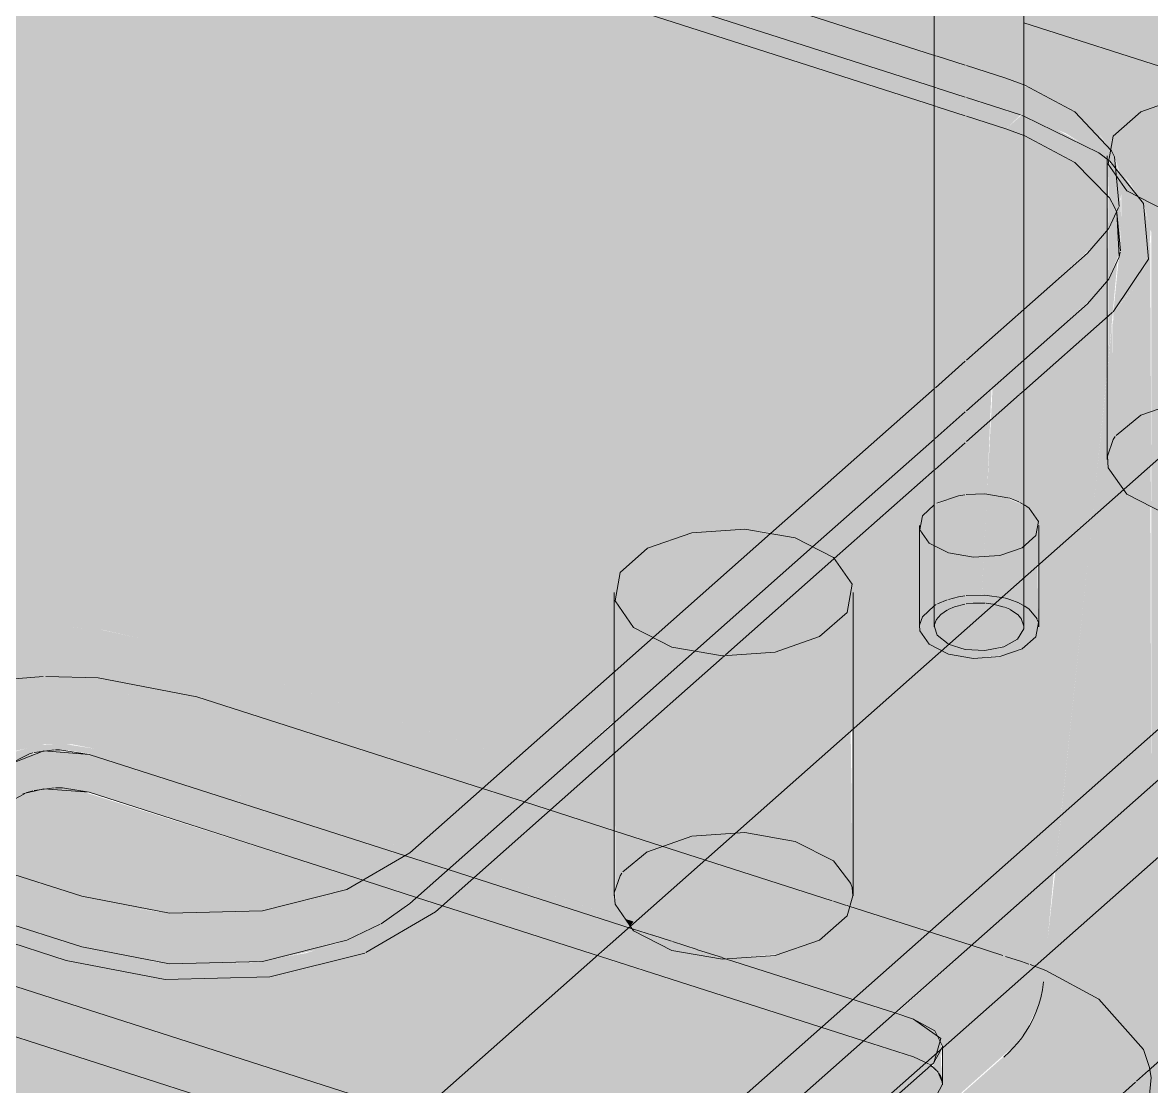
# Model space of a CAD drawing. Header units: metres. Extents: x 1.1 to 88.1, y -3.7 to 23.8.
# Drawn here: x 83.8408 to 84.0807, y 12.0608 to 12.2869 of the extents above; entities that cross this region are included whole.
import ezdxf

# ---------------------------------------------------------------- set-up
doc = ezdxf.new("R2010")
doc.units = ezdxf.units.M
doc.layers.add('1095_ARQ_BASE_dwg', color=7, linetype='Continuous', lineweight=5, true_color=0x767676)
doc.layers.add('A-FLOR', color=7, linetype='Continuous', lineweight=9, true_color=0x007f00)
doc.layers.add('LAYOUT-WC_COZINHA', color=7, linetype='Continuous', lineweight=5)
doc.layers.add('P-SANR-FIXT', color=7, linetype='Continuous', lineweight=5)

# ---------------------------------------------------------------- blocks, each defined once
blk = doc.blocks.new('1095_ARQ_BASE_dwg_A$C7E1C57F4-4006151-3D_DT_02')
at = {"layer": 'LAYOUT-WC_COZINHA', "color": 252, "true_color": 0x8e8e8e}
for p, q in [((-2.83396, 12.06415), (-2.83654, 12.06187)), ((-2.83338, 12.06466), (-2.83393, 12.06417)), ((-2.8367, 12.06172), (-2.84151, 12.05747))]:
    blk.add_line(p, q, dxfattribs=at)
at = {"layer": 'LAYOUT-WC_COZINHA', "color": 253, "true_color": 0xaaaaaa}
blk.add_polyline3d([(-2.45785, 11.73449, 0), (-2.44253, 11.73652, 0), (-2.23874, 11.91684, 0), (-2.25578, 11.95341, 0), (-2.29005, 11.96441, 0), (-2.25522, 11.99522, 0), (-2.65999, 12.12513, 0), (-2.66515, 12.12056, 0), (-2.68228, 12.12606, 0), (-2.67712, 12.13062, 0), (-2.71781, 12.14368, 0), (-2.75264, 12.11287, 0), (-2.77191, 12.11906, 0), (-2.83338, 12.06466, 0)], dxfattribs=at)
blk = doc.blocks.new('1095_ARQ_BASE_dwg-4006143-3D_DT_02')
blk.add_blockref('1095_ARQ_BASE_dwg_A$C7E1C57F4-4006151-3D_DT_02', (0, 0))
blk = doc.blocks.new('Cuba para Pia de Cozinha - Standard-2652003-3D_DT_02')
at = {"layer": 'P-SANR-FIXT', "true_color": 0x7f7f7f, "transparency": 33554598}
h = blk.add_hatch(color=8, dxfattribs=at)
h.paths.add_polyline_path([(-3.26682, 12.1437), (-3.26661, 12.17064), (-3.26625, 12.1744), (-3.2635, 12.18019), (-3.26002, 12.18409), (-3.25997, 12.18464), (-3.25753, 12.18979), (-3.25325, 12.19458), (-3.10921, 12.32204), (-3.10326, 12.32629), (-3.09585, 12.32986), (-3.08732, 12.33257), (-3.07793, 12.33435), (-3.06808, 12.33511), (-3.05813, 12.33484), (-3.04848, 12.33354), (-3.03621, 12.33021), (-2.87945, 12.2799), (-2.87945, 12.30366), (-2.98831, 12.3386), (-2.98852, 12.32766), (-2.98964, 12.32584), (-2.99258, 12.32421), (-2.99655, 12.32343), (-3.00077, 12.32364), (-3.0044, 12.3248), (-3.00673, 12.32669), (-3.00728, 12.32893), (-3.00728, 12.34469), (-3.09587, 12.3731), (-3.33162, 12.16449), (-3.29157, 12.15164)])
h.paths.add_polyline_path([(-2.79215, 12.22931), (-2.75386, 12.26336), (-2.86048, 12.29758), (-2.86048, 12.27353), (-2.855, 12.27111), (-2.8496, 12.26792), (-2.84409, 12.26275), (-2.84201, 12.25963), (-2.84117, 12.26301), (-2.8356, 12.26792), (-2.82617, 12.27121), (-2.81417, 12.27186), (-2.80423, 12.27012), (-2.79609, 12.26594), (-2.79215, 12.25995), (-2.79215, 12.23787)])
h = blk.add_hatch(color=8, dxfattribs=at)
h.paths.add_polyline_path([(-2.83338, 12.19283), (-2.79215, 12.22931), (-2.79215, 12.26029), (-2.79609, 12.26594), (-2.80423, 12.27012), (-2.81497, 12.272), (-2.82617, 12.27121), (-2.83563, 12.26791), (-2.84146, 12.26275), (-2.84201, 12.25963), (-2.84117, 12.25836), (-2.84023, 12.25538), (-2.83812, 12.25311), (-2.83483, 12.24781), (-2.83338, 12.24236), (-2.83338, 12.20319)])
h.paths.add_polyline_path([(-2.86048, 12.27353), (-2.86063, 12.29763), (-2.87945, 12.30366), (-2.87945, 12.2799), (-2.86083, 12.27367)])
h.paths.add_polyline_path([(-2.99655, 12.32343), (-2.99258, 12.32421), (-2.98964, 12.32584), (-2.98831, 12.32799), (-2.98831, 12.3386), (-3.00728, 12.34469), (-3.00728, 12.32893), (-3.00673, 12.32669), (-3.0044, 12.3248), (-3.00077, 12.32364)])
for points in [[(-2.87945, 12.27311), (-2.87945, 12.2799), (-3.03948, 12.33126), (-3.03948, 12.32425), (-3.03621, 12.32342), (-2.88544, 12.27503)], [(-3.09505, 12.14969), (-3.08947, 12.15342), (-3.08227, 12.15625), (-3.07395, 12.15799), (-3.06308, 12.15837), (-3.05621, 12.15781), (-3.04801, 12.15591), (-3.03948, 12.32052), (-3.04848, 12.3228), (-3.05813, 12.3241), (-3.06838, 12.32434), (-3.07994, 12.32322), (-3.08732, 12.32182), (-3.09694, 12.31859), (-3.10326, 12.31555), (-3.10921, 12.31129), (-3.09537, 12.15342)], [(-2.87945, 12.26915), (-2.87945, 12.27311), (-3.03621, 12.32342), (-3.03948, 12.32052), (-2.89775, 12.27503)], [(-2.96844, 12.13037), (-2.94735, 12.14903), (-2.94717, 12.16497), (-2.94629, 12.16999), (-2.94046, 12.17515), (-2.93101, 12.17845), (-2.9198, 12.17923), (-2.91411, 12.17845), (-2.87945, 12.20912), (-2.87945, 12.26915), (-3.03948, 12.32052), (-3.04801, 12.15591), (-2.97149, 12.13135)], [(-2.86426, 12.26823), (-2.86426, 12.27503), (-2.87945, 12.2799), (-2.87945, 12.27311), (-2.86474, 12.26839)], [(-2.86426, 12.26428), (-2.86115, 12.26723), (-2.87945, 12.27311), (-2.87945, 12.26915), (-2.86474, 12.26444)], [(-2.84241, 12.25732), (-2.84201, 12.25963), (-2.84478, 12.26361), (-2.8496, 12.26792), (-2.85627, 12.27186), (-2.86048, 12.27343), (-2.86048, 12.26698), (-2.85157, 12.26336), (-2.84357, 12.25836), (-2.84251, 12.25741)], [(-2.84251, 12.24964), (-2.84251, 12.25741), (-2.84462, 12.25926), (-2.85368, 12.26428), (-2.86048, 12.26698), (-2.86048, 12.26278), (-2.85571, 12.26078), (-2.8496, 12.25717), (-2.8445, 12.25261), (-2.84267, 12.24988)], [(-2.86048, 12.2259), (-2.84543, 12.23957), (-2.84251, 12.243), (-2.84267, 12.24988), (-2.84462, 12.25272), (-2.8496, 12.25717), (-2.85627, 12.26111), (-2.86048, 12.26278), (-2.86048, 12.22712)], [(-2.83973, 12.24236), (-2.83996, 12.25062), (-2.84055, 12.24715), (-2.84086, 12.24649), (-2.83977, 12.24252)], [(-2.83927, 12.18762), (-2.83338, 12.19283), (-2.83361, 12.24011), (-2.83417, 12.2361), (-2.83729, 12.2301), (-2.84143, 12.22538), (-2.84151, 12.22246), (-2.84151, 12.19083), (-2.83973, 12.18827)], [(-2.84151, 12.19083), (-2.84156, 12.22412), (-2.84251, 12.21481), (-2.84251, 12.19227)], [(-2.8459, 12.18175), (-2.84151, 12.18564), (-2.84151, 12.19083), (-2.84251, 12.19227), (-2.84251, 12.21481), (-2.84587, 12.18201)], [(-2.84151, 12.18564), (-2.83927, 12.18762), (-2.84151, 12.19083), (-2.84151, 12.18662)], [(-2.8764, 12.15476), (-2.86963, 12.16076), (-2.86829, 12.18662), (-2.86947, 12.18666), (-2.87438, 12.18631), (-2.87945, 12.18437), (-2.87945, 12.15895), (-2.87889, 12.15671), (-2.87641, 12.15477)], [(-2.86963, 12.16076), (-2.86048, 12.16885), (-2.86048, 12.18426), (-2.86426, 12.18592), (-2.86829, 12.18662), (-2.86947, 12.1637)], [(-3.07879, 12.12976), (-3.07475, 12.13211), (-3.06858, 12.13348), (-3.06283, 12.1335), (-3.0578, 12.13253), (-3.05314, 12.13859), (-3.04959, 12.14706), (-3.04801, 12.15591), (-3.05654, 12.15784), (-3.06506, 12.15852), (-3.07395, 12.15799), (-3.08227, 12.15625), (-3.09001, 12.15305), (-3.09505, 12.14969), (-3.09242, 12.14139), (-3.08653, 12.13417), (-3.08085, 12.13093)], [(-2.99043, 12.11091), (-2.96844, 12.13037), (-3.04801, 12.15591), (-3.05009, 12.14586), (-3.05314, 12.13859), (-3.0578, 12.13253), (-2.99099, 12.11109)], [(-3.07657, 12.12904), (-3.07208, 12.13135), (-3.07099, 12.13159), (-3.0638, 12.13224), (-3.059, 12.13147), (-3.0578, 12.13253), (-3.0646, 12.13358), (-3.07008, 12.13328), (-3.07521, 12.13185), (-3.07878, 12.12975)], [(-3.07657, 12.12098), (-3.07324, 12.12294), (-3.06875, 12.12406), (-3.06348, 12.12412), (-3.05914, 12.12329), (-3.05914, 12.13135), (-3.06628, 12.13218), (-3.06891, 12.13186), (-3.07232, 12.13123), (-3.07657, 12.12904), (-3.07657, 12.12294)], [(-2.99189, 12.10977), (-2.99043, 12.11091), (-3.0578, 12.13253), (-3.05914, 12.13135), (-2.9939, 12.11041)], [(-3.00047, 12.10446), (-2.99694, 12.10616), (-2.99189, 12.10977), (-3.05914, 12.13135), (-3.05914, 12.12329), (-3.00433, 12.1057)], [(-2.98152, 12.10805), (-2.95953, 12.12751), (-2.96844, 12.13037), (-2.99043, 12.11091), (-2.9848, 12.1091)], [(-2.94517, 12.09638), (-2.94735, 12.09967), (-2.94735, 12.1236), (-2.95953, 12.12751), (-2.98152, 12.10805), (-2.94537, 12.09645)], [(-3.03212, 12.09734), (-3.02227, 12.09811), (-3.01289, 12.09988), (-3.00433, 12.1026), (-3.00047, 12.10446), (-3.06147, 12.12374), (-3.06399, 12.12418), (-3.06875, 12.12406), (-3.0739, 12.12255), (-3.07657, 12.12098), (-3.08877, 12.11019), (-3.05914, 12.10079), (-3.05172, 12.09891), (-3.04087, 12.09758)], [(-2.94312, 12.09573), (-2.92113, 12.11519), (-2.94735, 12.1236), (-2.94728, 12.09941), (-2.94517, 12.09638), (-2.94341, 12.09582)], [(-2.98954, 12.10095), (-2.98285, 12.10687), (-2.99189, 12.10977), (-2.99694, 12.10616), (-3.00047, 12.10446), (-2.99028, 12.10119)], [(-2.98285, 12.10687), (-2.98152, 12.10805), (-2.99043, 12.11091), (-2.99189, 12.10977), (-2.9848, 12.10749)], [(-2.94446, 12.09454), (-2.94422, 12.09502), (-2.94538, 12.09645), (-2.98152, 12.10805), (-2.98285, 12.10687), (-2.94538, 12.09484)], [(-2.95114, 12.08863), (-2.94446, 12.09454), (-2.98285, 12.10687), (-2.98954, 12.10095), (-2.95798, 12.09082)], [(-2.99841, 12.04681), (-2.95114, 12.08863), (-2.98954, 12.10095), (-2.99317, 12.09811), (-2.99775, 12.09502), (-3.00433, 12.09186), (-3.01304, 12.08911), (-3.02417, 12.08721), (-3.03266, 12.08661), (-3.04451, 12.08719), (-3.05388, 12.08871), (-3.0641, 12.09153), (-3.09768, 12.10231), (-3.11728, 12.08496), (-2.99882, 12.04694)], [(-2.9441, 12.09486), (-2.94341, 12.09582), (-2.94517, 12.09638), (-2.94422, 12.09502)]]:
    blk.add_hatch(color=8, dxfattribs=at).paths.add_polyline_path(points)
h = blk.add_hatch(color=8, dxfattribs=at)
h.paths.add_polyline_path([(-2.84038, 12.25551), (-2.84146, 12.2588), (-2.84201, 12.25963), (-2.84224, 12.25717), (-2.84055, 12.25566)])
h.paths.add_polyline_path([(-2.86048, 12.26698), (-2.86048, 12.27353), (-2.86426, 12.27503), (-2.86426, 12.26823), (-2.86089, 12.26714)])
h = blk.add_hatch(color=8, dxfattribs=at)
h.paths.add_polyline_path([(-2.95953, 12.12751), (-2.94735, 12.13859), (-2.94735, 12.14903), (-2.96844, 12.13037)])
h.paths.add_polyline_path([(-2.9143, 12.17827), (-2.90906, 12.17735), (-2.90535, 12.17545), (-2.87945, 12.19837), (-2.87945, 12.20912), (-2.91411, 12.17845)])
h.paths.add_polyline_path([(-2.94735, 12.14903), (-2.9143, 12.17827), (-2.9198, 12.17923), (-2.93101, 12.17845), (-2.94046, 12.17515), (-2.94629, 12.16999), (-2.94735, 12.16399), (-2.94735, 12.15148)])
h.paths.add_polyline_path([(-2.87945, 12.20912), (-2.86653, 12.22055), (-2.86426, 12.26428), (-2.87945, 12.26915), (-2.87945, 12.22538)])
h = blk.add_hatch(color=8, dxfattribs=at)
h.paths.add_polyline_path([(-2.84142, 12.22548), (-2.8367, 12.23077), (-2.83391, 12.23706), (-2.83352, 12.24302), (-2.83525, 12.2488), (-2.83947, 12.25469), (-2.84244, 12.25717), (-2.84251, 12.25513), (-2.8423, 12.24931), (-2.84117, 12.24761), (-2.84086, 12.24649), (-2.84017, 12.24843), (-2.83973, 12.25051), (-2.83982, 12.24141), (-2.84125, 12.22712)])
h.paths.add_polyline_path([(-2.86048, 12.26278), (-2.86048, 12.26698), (-2.86099, 12.26718), (-2.86426, 12.26428), (-2.86092, 12.26296)])
h = blk.add_hatch(color=8, dxfattribs=at)
h.paths.add_polyline_path([(-2.86048, 12.21515), (-2.84587, 12.22833), (-2.84251, 12.23226), (-2.84267, 12.24266), (-2.84695, 12.23787), (-2.86048, 12.2259), (-2.86048, 12.22538)])
h.paths.add_polyline_path([(-2.86653, 12.22055), (-2.86048, 12.2259), (-2.86048, 12.26278), (-2.86426, 12.26428), (-2.86628, 12.22538)])
h.paths.add_polyline_path([(-2.84251, 12.243), (-2.84086, 12.24649), (-2.84144, 12.24802), (-2.84251, 12.24964), (-2.84251, 12.24743)])
h = blk.add_hatch(color=8, dxfattribs=at)
h.paths.add_polyline_path([(-2.84251, 12.23226), (-2.84016, 12.23787), (-2.83984, 12.24277), (-2.84086, 12.24649), (-2.84251, 12.24236), (-2.84251, 12.23629)])
h.paths.add_polyline_path([(-2.85737, 12.1716), (-2.84587, 12.18201), (-2.84251, 12.21502), (-2.84267, 12.23192), (-2.84746, 12.22667), (-2.86048, 12.21515), (-2.86048, 12.18426), (-2.8591, 12.18333), (-2.85737, 12.18085), (-2.85737, 12.17362)])
h.paths.add_polyline_path([(-2.86711, 12.20929), (-2.86048, 12.21515), (-2.86048, 12.2259), (-2.86653, 12.22055)])
h = blk.add_hatch(color=8, dxfattribs=at)
h.paths.add_polyline_path([(-2.86048, 12.18426), (-2.86048, 12.21515), (-2.86711, 12.20929), (-2.86829, 12.18662), (-2.86341, 12.18577), (-2.86156, 12.18482)])
h.paths.add_polyline_path([(-2.86048, 12.16885), (-2.85737, 12.1716), (-2.85737, 12.18085), (-2.85934, 12.18368), (-2.86048, 12.18408), (-2.86048, 12.17015)])
h.paths.add_polyline_path([(-2.84251, 12.21481), (-2.84055, 12.2364), (-2.84251, 12.23189), (-2.84251, 12.21502)])
h = blk.add_hatch(color=8, dxfattribs=at)
h.paths.add_polyline_path([(-2.94735, 12.1236), (-2.94735, 12.13829), (-2.95953, 12.12751), (-2.95409, 12.12576)])
h.paths.add_polyline_path([(-2.89698, 12.13655), (-2.87801, 12.15344), (-2.88062, 12.15482), (-2.88255, 12.15759), (-2.88255, 12.17908), (-2.88203, 12.18208), (-2.87945, 12.18437), (-2.87945, 12.19837), (-2.90535, 12.17545), (-2.90076, 12.17295), (-2.89698, 12.16753), (-2.89698, 12.15228)])
h.paths.add_polyline_path([(-2.94735, 12.13829), (-2.90535, 12.17545), (-2.90906, 12.17735), (-2.9143, 12.17827), (-2.94735, 12.14903), (-2.94735, 12.13859)])
h.paths.add_polyline_path([(-2.87945, 12.19837), (-2.86711, 12.20929), (-2.86653, 12.22055), (-2.87945, 12.20912)])
h = blk.add_hatch(color=8, dxfattribs=at)
h.paths.add_polyline_path([(-2.92113, 12.11519), (-2.89698, 12.13655), (-2.89698, 12.16753), (-2.90092, 12.17317), (-2.90535, 12.17545), (-2.94735, 12.13829), (-2.94735, 12.1236), (-2.92214, 12.11551)])
h.paths.add_polyline_path([(-2.87945, 12.18437), (-2.87847, 12.18489), (-2.87438, 12.18631), (-2.86828, 12.18671), (-2.86733, 12.20909), (-2.87945, 12.19837), (-2.87945, 12.18631)])
h.paths.add_polyline_path([(-2.87793, 12.15341), (-2.87657, 12.15482), (-2.87889, 12.15671), (-2.87945, 12.15895), (-2.87945, 12.18437), (-2.88203, 12.18208), (-2.88255, 12.17785), (-2.88255, 12.15759), (-2.88059, 12.15477), (-2.87801, 12.15344)])
h = blk.add_hatch(color=8, dxfattribs=at)
h.paths.add_polyline_path([(-3.1016, 11.95549), (-3.06082, 11.99158), (-3.06201, 11.99352), (-3.06319, 11.99625), (-3.06376, 11.99877), (-3.06919, 12.0049), (-3.07169, 12.01028), (-3.07191, 12.02291), (-3.06948, 12.02861), (-3.06399, 12.03459), (-3.05647, 12.03955), (-3.04805, 12.04323), (-3.03714, 12.04611), (-3.02581, 12.0476), (-3.01242, 12.04757), (-3.00056, 12.04605), (-2.99954, 12.0458), (-2.99841, 12.04681), (-3.11728, 12.08496), (-3.2198, 11.99424), (-3.21559, 11.99207), (-3.15301, 11.97199)])
h.paths.add_polyline_path([(-3.03212, 12.08659), (-3.02074, 12.08765), (-3.01086, 12.08978), (-3.00324, 12.09238), (-2.99694, 12.09541), (-2.98954, 12.10095), (-3.00047, 12.10446), (-3.00433, 12.1026), (-3.01399, 12.09967), (-3.02464, 12.09792), (-3.03212, 12.09734), (-3.04397, 12.09787), (-3.05172, 12.09891), (-3.06399, 12.10224), (-3.08877, 12.11019), (-3.09768, 12.10231), (-3.05914, 12.09004), (-3.05172, 12.08816), (-3.04087, 12.08683), (-3.03266, 12.08661)])
at = {"layer": 'P-SANR-FIXT'}
for p, q in [((-3.03948, 12.33126), (-2.87945, 12.2799)), ((-2.87945, 12.26915), (-3.03948, 12.32052)), ((-2.87945, 12.26915), (-3.03948, 12.32052)), ((-2.87949, 12.31699), (-2.87949, 12.15848)), ((-2.86044, 12.15848), (-2.86044, 12.31699)), ((-2.84273, 12.25852), (-2.84273, 12.19404)), ((-2.94184, 12.0394), (-2.70607, 12.24802)), ((-2.84242, 12.24309), (-2.84695, 12.23787)), ((-2.70607, 12.23728), (-2.94184, 12.02865)), ((-2.84695, 12.23787), (-2.86048, 12.2259)), ((-2.87945, 12.20912), (-2.9143, 12.17827)), ((-2.88266, 12.17997), (-2.88266, 12.15848)), ((-2.85726, 12.15848), (-2.85726, 12.17997)), ((-2.94756, 12.16576), (-2.94756, 12.10128)), ((-2.89676, 12.10128), (-2.89676, 12.16576)), ((-3.33162, 12.16449), (-2.94184, 12.0394)), ((-3.06072, 12.10119), (-3.23594, 12.15742)), ((-2.94184, 12.02865), (-3.33162, 12.15374)), ((-2.94735, 12.14903), (-2.99099, 12.11041)), ((-3.06655, 12.1323), (-3.07085, 12.13173)), ((-2.99189, 12.10977), (-3.05914, 12.13135)), ((-2.99189, 12.10977), (-3.05914, 12.13135))]:
    blk.add_line(p, q, dxfattribs=at)
at = {"layer": 'P-SANR-FIXT', "color": 251, "true_color": 0x525252}
for p, q in [((-3.03621, 12.32342), (-2.87945, 12.27311)), ((-2.86048, 12.28683), (-2.81341, 12.27172)), ((-2.87945, 12.2799), (-2.87902, 12.27976)), ((-2.87889, 12.27972), (-2.87294, 12.27781)), ((-2.87266, 12.27772), (-2.86426, 12.27503)), ((-2.86426, 12.27503), (-2.86023, 12.27357)), ((-2.87906, 12.26903), (-2.87945, 12.26915)), ((-2.87906, 12.26903), (-2.87945, 12.26915)), ((-2.87294, 12.26707), (-2.87889, 12.26898)), ((-2.87294, 12.26707), (-2.87889, 12.26898)), ((-2.86426, 12.26428), (-2.87266, 12.26698)), ((-2.86426, 12.26428), (-2.87266, 12.26698)), ((-2.86023, 12.26282), (-2.86426, 12.26428)), ((-2.86023, 12.26282), (-2.86426, 12.26428)), ((-2.84031, 12.24755), (-2.84242, 12.24309)), ((-2.84695, 12.22712), (-2.84242, 12.23234)), ((-2.84695, 12.22712), (-2.84242, 12.23234)), ((-2.86048, 12.2259), (-2.87266, 12.21513)), ((-2.86048, 12.21515), (-2.84695, 12.22712)), ((-2.86048, 12.21515), (-2.84695, 12.22712)), ((-2.84251, 12.22449), (-2.86048, 12.20859)), ((-2.87294, 12.21488), (-2.87927, 12.20927)), ((-2.90535, 12.17545), (-2.87945, 12.19837)), ((-2.90535, 12.17545), (-2.87945, 12.19837)), ((-2.84251, 12.19227), (-2.84268, 12.19472)), ((-2.87945, 12.19181), (-2.90076, 12.17295)), ((-2.86878, 12.18671), (-2.87271, 12.18657)), ((-2.86341, 12.18577), (-2.86872, 12.1867)), ((-2.86155, 12.18503), (-2.86341, 12.18577)), ((-2.86027, 12.18434), (-2.8613, 12.18491)), ((-2.9143, 12.17827), (-2.94735, 12.14903)), ((-2.85761, 12.16003), (-2.85737, 12.15936)), ((-2.87948, 12.15848), (-2.87945, 12.15895)), ((-3.23594, 12.14668), (-3.06072, 12.09044)), ((-3.23594, 12.14668), (-3.06072, 12.09044)), ((-3.06399, 12.08754), (-3.23922, 12.14378)), ((-2.97552, 12.1241), (-3.03621, 12.14358)), ((-2.99099, 12.09967), (-2.94735, 12.13829)), ((-2.99099, 12.09967), (-2.94735, 12.13829)), ((-2.94735, 12.13173), (-2.98555, 12.09792)), ((-3.07085, 12.12367), (-3.06655, 12.12424)), ((-3.06481, 12.12424), (-3.05914, 12.12329)), ((-3.07657, 12.12098), (-3.0724, 12.12324)), ((-3.00047, 12.10446), (-3.05914, 12.12329)), ((-3.05914, 12.12329), (-3.00047, 12.10446)), ((-2.98285, 12.10687), (-2.99189, 12.10977)), ((-2.98285, 12.10687), (-2.99189, 12.10977)), ((-2.89698, 12.10305), (-2.89678, 12.1013)), ((-2.98555, 12.09792), (-3.00035, 12.08922)), ((-2.99709, 12.09535), (-2.99099, 12.09967)), ((-2.99709, 12.09535), (-2.99099, 12.09967)), ((-2.88392, 12.07511), (-2.88789, 12.07639)), ((-2.88392, 12.07511), (-2.88789, 12.07639)), ((-2.87777, 12.06126), (-2.87777, 12.06932)), ((-3.02363, 11.93837), (-2.87959, 12.06583)), ((-3.02363, 11.93837), (-2.87959, 12.06583)), ((-2.83341, 12.06269), (-2.83372, 12.06473))]:
    blk.add_line(p, q, dxfattribs=at)
at = {"layer": 'P-SANR-FIXT', "color": 8, "true_color": 0x6f6f6f}
for p, q in [((-2.87945, 12.27311), (-2.87904, 12.27298)), ((-2.87889, 12.27293), (-2.87294, 12.27102)), ((-2.87266, 12.27093), (-2.86115, 12.26723)), ((-2.86088, 12.26715), (-2.86045, 12.267)), ((-2.83994, 12.23834), (-2.84071, 12.24653)), ((-2.84159, 12.22531), (-2.84251, 12.22449)), ((-2.87266, 12.20438), (-2.86048, 12.21515)), ((-2.87266, 12.20438), (-2.86048, 12.21515)), ((-2.86048, 12.20859), (-2.86129, 12.20788)), ((-2.86138, 12.2078), (-2.87266, 12.19782)), ((-2.87931, 12.19849), (-2.87294, 12.20413)), ((-2.87931, 12.19849), (-2.87294, 12.20413)), ((-2.87294, 12.19757), (-2.87933, 12.19191)), ((-2.93038, 12.15331), (-2.90535, 12.17545)), ((-2.93038, 12.15331), (-2.90535, 12.17545)), ((-2.90084, 12.17288), (-2.92385, 12.15252)), ((-2.87269, 12.16508), (-2.86878, 12.16521)), ((-2.86872, 12.16521), (-2.86472, 12.16463)), ((-2.87952, 12.16293), (-2.87911, 12.16317)), ((-2.87885, 12.16331), (-2.87673, 12.16419)), ((-2.87272, 12.16333), (-2.87121, 12.16351)), ((-2.87115, 12.16351), (-2.86869, 12.1635)), ((-2.86454, 12.16459), (-2.86341, 12.16427)), ((-2.86447, 12.16262), (-2.86347, 12.16219)), ((-2.86341, 12.16427), (-2.86155, 12.16354)), ((-2.86149, 12.16351), (-2.86027, 12.16284)), ((-2.87908, 12.15994), (-2.87812, 12.16109)), ((-2.87812, 12.16109), (-2.8767, 12.16206)), ((-2.86336, 12.16213), (-2.86162, 12.16092)), ((-2.87945, 12.15895), (-2.87912, 12.15986)), ((-2.94735, 12.13829), (-2.93045, 12.15324)), ((-2.94735, 12.13829), (-2.93045, 12.15324)), ((-2.92456, 12.15189), (-2.94735, 12.13173)), ((-2.92408, 12.15231), (-2.92453, 12.15192)), ((-2.96661, 12.12124), (-2.97552, 12.1241)), ((-2.90906, 12.11287), (-2.90094, 12.10872)), ((-2.94568, 12.10638), (-2.9405, 12.11064)), ((-2.90092, 12.1087), (-2.89724, 12.10388)), ((-2.94372, 12.09431), (-2.98285, 12.10687)), ((-2.94372, 12.09431), (-2.98285, 12.10687)), ((-2.98954, 12.10095), (-3.00047, 12.10446)), ((-3.00047, 12.10446), (-2.98954, 12.10095)), ((-2.89723, 12.10383), (-2.89698, 12.10305)), ((-2.86494, 12.08862), (-2.87164, 12.09077)), ((-2.86099, 12.08735), (-2.86433, 12.08842)), ((-2.88789, 12.07639), (-2.92364, 12.08786)), ((-2.88789, 12.07639), (-2.92364, 12.08786)), ((-2.85938, 12.0868), (-2.86099, 12.08735)), ((-2.85576, 12.08542), (-2.85913, 12.08671)), ((-2.88392, 12.06705), (-2.89458, 12.07048)), ((-2.89458, 12.07048), (-2.88392, 12.06705)), ((-2.8807, 12.06558), (-2.88392, 12.06705)), ((-2.88392, 12.06705), (-2.88071, 12.06557)), ((-2.88025, 12.06528), (-2.88049, 12.06545)), ((-2.88046, 12.06541), (-2.88014, 12.06519)), ((-2.87959, 12.05777), (-2.87777, 12.06126))]:
    blk.add_line(p, q, dxfattribs=at)
at = {"layer": 'P-SANR-FIXT', "color": 8, "true_color": 0x797979}
for p, q in [((-2.94735, 12.11506), (-2.96661, 12.12124)), ((-2.89458, 12.07048), (-2.98954, 12.10095)), ((-2.98954, 12.10095), (-2.89458, 12.07048)), ((-2.87164, 12.09077), (-2.89767, 12.09912)), ((-2.94342, 12.09421), (-2.94372, 12.09431)), ((-2.94342, 12.09421), (-2.94372, 12.09431)), ((-2.93941, 12.09292), (-2.94341, 12.09421)), ((-2.93941, 12.09292), (-2.94341, 12.09421)), ((-2.93538, 12.09163), (-2.93933, 12.0929)), ((-2.93538, 12.09163), (-2.93933, 12.0929)), ((-2.92991, 12.08987), (-2.93513, 12.09155)), ((-2.92991, 12.08987), (-2.93513, 12.09155)), ((-2.92453, 12.08815), (-2.92981, 12.08984)), ((-2.92453, 12.08815), (-2.92981, 12.08984)), ((-2.92364, 12.08786), (-2.9245, 12.08814)), ((-2.92364, 12.08786), (-2.9245, 12.08814)), ((-2.8787, 12.0638), (-2.88023, 12.06526)), ((-2.88014, 12.06519), (-2.87952, 12.06468)), ((-2.87869, 12.06377), (-2.87782, 12.06179)), ((-2.87814, 12.06289), (-2.87851, 12.06353)), ((-2.87777, 12.06126), (-2.87781, 12.06179)), ((-2.87777, 12.06125), (-2.87777, 12.06113))]:
    blk.add_line(p, q, dxfattribs=at)
at = {"layer": 'P-SANR-FIXT', "color": 8, "true_color": 0x7c7c7c}
for p, q in [((-2.90122, 12.10026), (-2.94735, 12.11506)), ((-2.89814, 12.09927), (-2.90095, 12.10017)), ((-2.89767, 12.09912), (-2.89803, 12.09924)), ((-2.87936, 12.06453), (-2.87907, 12.06424)), ((-2.87795, 12.06239), (-2.87814, 12.06289)), ((-2.87782, 12.06188), (-2.87793, 12.06233))]:
    blk.add_line(p, q, dxfattribs=at)
at = {"layer": 'P-SANR-FIXT'}
for points in [[(-2.86023, 12.27357, 0), (-2.8496, 12.26792, 0), (-2.84183, 12.25963, 0)], [(-2.80423, 12.27012, 0), (-2.81497, 12.272, 0), (-2.82617, 12.27121, 0), (-2.83563, 12.26791, 0), (-2.84146, 12.26275, 0), (-2.84251, 12.25675, 0), (-2.83858, 12.2511, 0), (-2.83044, 12.24693, 0)], [(-2.84229, 12.24965, 0), (-2.8496, 12.25717, 0), (-2.86023, 12.26282, 0)], [(-2.84229, 12.24965, 0), (-2.8496, 12.25717, 0), (-2.86023, 12.26282, 0)], [(-2.87954, 12.18441, 0), (-2.88203, 12.18208, 0), (-2.88255, 12.17908, 0), (-2.88059, 12.17626, 0), (-2.87651, 12.17417, 0)], [(-2.87651, 12.17417, 0), (-2.87115, 12.17323, 0), (-2.86554, 12.17362, 0), (-2.86081, 12.17527, 0), (-2.8579, 12.17785, 0), (-2.85737, 12.18085, 0), (-2.85934, 12.18368, 0), (-2.86027, 12.18434, 0)], [(-2.90906, 12.17735, 0), (-2.9198, 12.17923, 0), (-2.93101, 12.17845, 0), (-2.94046, 12.17515, 0), (-2.94629, 12.16999, 0), (-2.94735, 12.16399, 0), (-2.94341, 12.15834, 0), (-2.93527, 12.15416, 0)], [(-2.93527, 12.15416, 0), (-2.92453, 12.15228, 0), (-2.91332, 12.15307, 0), (-2.90387, 12.15637, 0), (-2.89803, 12.16153, 0), (-2.89698, 12.16753, 0), (-2.90092, 12.17317, 0), (-2.90906, 12.17735, 0)], [(-2.87651, 12.15268, 0), (-2.88059, 12.15477, 0), (-2.88255, 12.15759, 0), (-2.88264, 12.15882, 0)], [(-2.85737, 12.15936, 0), (-2.8579, 12.15636, 0), (-2.86081, 12.15378, 0), (-2.86554, 12.15213, 0), (-2.87115, 12.15174, 0), (-2.87651, 12.15268, 0)], [(-3.05914, 12.13135, 0), (-3.06875, 12.13212, 0), (-3.07657, 12.12904, 0)], [(-3.07108, 12.13168, 0), (-3.07184, 12.13147, 0), (-3.07657, 12.12904, 0)], [(-3.05914, 12.13135, 0), (-3.06546, 12.13232, 0), (-3.06629, 12.13231, 0)], [(-2.99099, 12.11041, 0), (-3.00433, 12.1026, 0), (-3.02227, 12.09811, 0), (-3.04207, 12.09761, 0), (-3.06072, 12.10119, 0)], [(-2.84151, 12.04555, 0), (-2.83396, 12.05673, 0), (-2.83341, 12.06269, 0)]]:
    blk.add_polyline3d(points, dxfattribs=at)
at = {"layer": 'P-SANR-FIXT', "color": 251, "true_color": 0x525252}
for points in [[(-2.86045, 12.267, 0), (-2.84449, 12.25918, 0), (-2.8422, 12.25739, 0)], [(-2.84183, 12.25963, 0), (-2.84117, 12.25836, 0), (-2.84023, 12.24781, 0)], [(-2.84071, 12.24653, 0), (-2.84117, 12.24761, 0), (-2.84229, 12.24965, 0)], [(-2.84071, 12.24653, 0), (-2.84117, 12.24761, 0), (-2.84229, 12.24965, 0)], [(-2.83044, 12.18245, 0), (-2.83858, 12.18662, 0), (-2.84251, 12.19227, 0)], [(-2.87299, 12.18654, 0), (-2.87438, 12.18631, 0), (-2.87893, 12.18476, 0)], [(-2.88264, 12.15882, 0), (-2.88203, 12.16059, 0), (-2.87952, 12.16293, 0)], [(-2.86027, 12.16284, 0), (-2.85934, 12.16218, 0), (-2.85766, 12.16015, 0)], [(-2.87657, 12.15482, 0), (-2.87889, 12.15671, 0), (-2.87948, 12.15848, 0)], [(-2.86044, 12.15847, 0), (-2.86048, 12.158, 0), (-2.8618, 12.15586, 0)], [(-2.8618, 12.15586, 0), (-2.86474, 12.15423, 0), (-2.86872, 12.15344, 0), (-2.87294, 12.15365, 0), (-2.87652, 12.1548, 0)], [(-3.06892, 12.14788, 0), (-3.07946, 12.14705, 0), (-3.09964, 12.14199, 0), (-3.11465, 12.1332, 0)], [(-3.03621, 12.14358, 0), (-3.05719, 12.14761, 0), (-3.06837, 12.1479, 0)], [(-3.05914, 12.12329, 0), (-3.06875, 12.12406, 0), (-3.07324, 12.12294, 0)], [(-2.93527, 12.08968, 0), (-2.94341, 12.09386, 0), (-2.94735, 12.09951, 0), (-2.94751, 12.10196, 0)], [(-2.89678, 12.1013, 0), (-2.89803, 12.09705, 0), (-2.90387, 12.09189, 0)], [(-3.06072, 12.09044, 0), (-3.04207, 12.08686, 0), (-3.02227, 12.08736, 0), (-3.00433, 12.09186, 0), (-2.99726, 12.09525, 0)], [(-3.06072, 12.09044, 0), (-3.04207, 12.08686, 0), (-3.02227, 12.08736, 0), (-3.00433, 12.09186, 0), (-2.99726, 12.09525, 0)], [(-2.90387, 12.09189, 0), (-2.91332, 12.08859, 0), (-2.92453, 12.0878, 0), (-2.93527, 12.08968, 0)], [(-3.00056, 12.08913, 0), (-3.02074, 12.08408, 0), (-3.04301, 12.08352, 0), (-3.06399, 12.08754, 0)], [(-2.83374, 12.06482, 0), (-2.835, 12.0686, 0), (-2.84449, 12.07935, 0), (-2.85576, 12.08542, 0)], [(-2.85626, 12.08303, 0), (-2.8565, 12.08131, 0), (-2.85686, 12.07963, 0), (-2.85733, 12.07801, 0), (-2.85791, 12.07647, 0), (-2.85856, 12.07501, 0), (-2.85929, 12.07363, 0), (-2.86008, 12.07234, 0), (-2.86092, 12.07113, 0), (-2.8618, 12.07001, 0), (-2.86271, 12.06897, 0), (-2.86364, 12.06801, 0), (-2.86458, 12.06711, 0), (-2.86475, 12.06697, 0)], [(-2.87959, 12.06583, 0), (-2.87814, 12.07095, 0), (-2.88392, 12.07511, 0)], [(-2.87777, 12.06931, 0), (-2.87936, 12.07259, 0), (-2.88392, 12.07511, 0)], [(-2.87959, 12.06583, 0), (-2.87777, 12.06919, 0), (-2.87777, 12.06931, 0)]]:
    blk.add_polyline3d(points, dxfattribs=at)
at = {"layer": 'P-SANR-FIXT', "color": 8, "true_color": 0x6f6f6f}
for points in [[(-2.8422, 12.25739, 0), (-2.835, 12.24843, 0), (-2.83396, 12.23656, 0), (-2.84151, 12.22538, 0)], [(-2.84242, 12.23234, 0), (-2.84023, 12.23706, 0), (-2.84071, 12.24653, 0)], [(-2.84242, 12.23234, 0), (-2.84023, 12.23706, 0), (-2.83998, 12.2381, 0)], [(-2.84085, 12.19915, 0), (-2.83563, 12.20343, 0), (-2.82617, 12.20673, 0), (-2.81497, 12.20752, 0), (-2.80423, 12.20564, 0)], [(-2.84268, 12.19472, 0), (-2.84146, 12.19827, 0), (-2.84105, 12.19888, 0)], [(-2.87651, 12.16427, 0), (-2.87438, 12.16482, 0), (-2.87299, 12.16504, 0)], [(-2.87653, 12.16215, 0), (-2.87518, 12.16272, 0), (-2.87301, 12.16328, 0)], [(-2.86844, 12.16348, 0), (-2.86699, 12.1633, 0), (-2.86462, 12.16267, 0)], [(-2.86159, 12.16089, 0), (-2.86103, 12.16024, 0), (-2.86045, 12.15858, 0)], [(-3.06629, 12.12425, 0), (-3.06546, 12.12426, 0), (-3.06481, 12.12424, 0)], [(-3.0724, 12.12324, 0), (-3.07184, 12.12341, 0), (-3.07108, 12.12362, 0)], [(-2.94046, 12.11067, 0), (-2.93101, 12.11397, 0), (-2.9198, 12.11476, 0), (-2.90906, 12.11287, 0)], [(-2.94751, 12.10196, 0), (-2.94629, 12.10551, 0), (-2.94588, 12.10612, 0)]]:
    blk.add_polyline3d(points, dxfattribs=at)

msp = doc.modelspace()

# ---------------------------------------------------------------- hatches: boundary and pattern name
at = {"layer": 'A-FLOR', "true_color": 0xd4d4d4, "transparency": 33554509}
h = msp.add_hatch(color=254, dxfattribs=at)
h.paths.add_polyline_path([(85.03911, 10.81669), (85.04409, 10.82109), (85.04409, 11.20938), (85.02481, 11.20245), (84.9946, 11.19373), (84.97232, 11.18836), (84.9446, 11.18312), (84.91615, 11.17914), (84.88718, 11.17645), (84.85788, 11.17507), (84.82847, 11.175), (84.79914, 11.17625), (84.77012, 11.1788), (84.7416, 11.18264), (84.71379, 11.18775), (84.68688, 11.19409), (84.66105, 11.2016), (84.63651, 11.21025), (84.61341, 11.21997), (84.59193, 11.23068), (84.57222, 11.24231), (84.55441, 11.25479), (84.53863, 11.26802), (84.52499, 11.2819), (84.51454, 11.29514), (84.37593, 11.17667), (84.37508, 11.17494), (84.36803, 11.16854), (84.36494, 11.16606), (84.35154, 11.15952), (84.34527, 11.1577), (84.33809, 11.15597), (84.33673, 11.15496), (84.32224, 11.15333), (84.32089, 11.15438), (84.3046, 11.15242), (84.22166, 11.07903), (84.77032, 10.90295)])
h.paths.add_polyline_path([(83.88263, 11.18784), (83.97072, 11.26578), (83.95395, 11.30039), (83.94957, 11.30521), (83.94301, 11.31837), (83.93916, 11.32086), (83.93499, 11.32521), (83.93033, 11.33433), (83.92858, 11.34341), (83.93091, 11.35351), (83.93115, 11.3539), (83.93098, 11.35593), (83.93178, 11.3624), (83.93257, 11.36589), (83.93574, 11.37329), (83.94011, 11.37896), (83.9404, 11.37925), (83.94085, 11.38066), (83.94489, 11.38615), (83.9473, 11.3883), (83.94783, 11.39136), (83.95094, 11.39726), (83.95852, 11.40432), (83.96586, 11.40808), (83.97446, 11.40859), (84.09211, 11.50885), (84.09196, 11.67879), (84.09044, 11.68047), (84.0891, 11.68135), (84.08549, 11.68725), (84.08512, 11.69838), (84.08636, 11.70278), (84.09036, 11.7073), (84.09073, 11.72045), (84.0919, 11.72223), (84.09182, 11.7226), (84.09061, 11.72459), (84.08757, 11.72706), (84.08497, 11.72811), (84.08352, 11.72826), (84.08344, 11.72823), (84.07911, 11.72706), (84.07531, 11.72491), (84.06942, 11.72557), (84.06074, 11.72864), (84.05797, 11.73234), (84.05713, 11.73463), (84.0533, 11.73572), (84.0533, 11.71713), (84.05393, 11.71667), (84.05696, 11.71255), (84.0579, 11.70816), (84.05731, 11.69667), (84.0528, 11.69085), (84.05224, 11.69041), (84.0506, 11.68841), (84.05029, 11.68194), (84.04806, 11.67261), (84.04256, 11.6605), (84.03634, 11.6522), (84.02744, 11.6445), (84.02278, 11.64184), (84.01923, 11.63984), (84.00821, 11.63619), (83.99486, 11.63485), (83.98532, 11.63564), (83.9762, 11.63774), (83.97471, 11.63697), (83.9701, 11.63736), (83.95944, 11.64059), (83.95641, 11.63857), (83.9524, 11.63776), (83.94145, 11.64105), (83.9376, 11.64532), (83.93666, 11.64801), (83.93606, 11.64832), (83.93387, 11.65059), (83.92915, 11.65234), (83.91998, 11.65628), (83.91695, 11.65796), (83.90466, 11.66641), (83.89571, 11.67421), (83.88547, 11.68725), (83.88034, 11.69543), (83.8758, 11.70585), (83.8726, 11.71588), (83.87117, 11.7226), (83.87038, 11.73081), (83.86855, 11.73407), (83.86823, 11.74551), (83.86722, 11.74624), (83.86417, 11.75038), (83.86323, 11.75481), (83.86389, 11.76633), (83.86823, 11.77201), (83.86928, 11.77286), (83.87022, 11.77402), (83.8702, 11.90379), (83.86017, 11.90515), (83.85005, 11.90771), (83.78283, 11.92928), (83.19449, 11.40868), (83.87317, 11.19087)])
h.paths.add_polyline_path([(84.00943, 11.30003), (84.03513, 11.32277), (84.03474, 11.32462), (84.03474, 11.35411), (84.0341, 11.35457), (84.03107, 11.35869), (84.03014, 11.36308), (84.03072, 11.37457), (84.03474, 11.38009), (84.03579, 11.38083), (84.03706, 11.38261), (84.03829, 11.39126), (84.04052, 11.39836), (84.04139, 11.40017), (84.00656, 11.3705), (84.00493, 11.36236), (83.99933, 11.35504), (83.99274, 11.34978), (83.9922, 11.34954), (83.99262, 11.34495), (83.99206, 11.34142), (83.99849, 11.32742), (83.99921, 11.32144), (84.00176, 11.31611)])
h.paths.add_polyline_path([(84.09321, 11.37417), (84.09667, 11.37723), (84.09335, 11.37691), (84.09141, 11.37696), (84.09294, 11.37458)])
h.paths.add_polyline_path([(84.14439, 11.41945), (84.49169, 11.72677), (84.49169, 11.76587), (84.3812, 11.66836), (84.37545, 11.66619), (84.37362, 11.66601), (84.3662, 11.66738), (84.35788, 11.66985), (84.14439, 11.48793), (84.14439, 11.47729), (84.14524, 11.47662), (84.14872, 11.47121), (84.1491, 11.45976), (84.14779, 11.4553), (84.14439, 11.45121), (84.14439, 11.41973)])
h.paths.add_polyline_path([(84.08899, 11.43829), (84.09043, 11.43925), (84.09041, 11.44194), (84.08688, 11.43893), (84.0876, 11.43883), (84.0888, 11.43836)])
h.paths.add_polyline_path([(84.14439, 11.55338), (84.30226, 11.6879), (84.13851, 11.74017), (84.1409, 11.73186), (84.14176, 11.72685), (84.14212, 11.72234), (84.14378, 11.71977), (84.14411, 11.70705), (84.14511, 11.70632), (84.14817, 11.70217), (84.14911, 11.69775), (84.14852, 11.68633), (84.14524, 11.6818), (84.14809, 11.68123), (84.14901, 11.68136), (84.1527, 11.68091), (84.1654, 11.67663), (84.16722, 11.67419), (84.16834, 11.66997), (84.16852, 11.66547), (84.16794, 11.66028), (84.16656, 11.65466), (84.16441, 11.64903), (84.16197, 11.64446), (84.15937, 11.6409), (84.15763, 11.63898), (84.15407, 11.63693), (84.15184, 11.63663), (84.14562, 11.6383), (84.14551, 11.63402), (84.14486, 11.6317), (84.14439, 11.63112), (84.14439, 11.55349)])
h.paths.add_polyline_path([(83.99673, 11.6849), (83.99987, 11.68725), (84.0005, 11.68985), (83.99923, 11.69109), (83.99827, 11.69173), (83.99469, 11.69729), (83.99431, 11.70878), (83.99554, 11.71316), (83.99891, 11.71724), (83.99891, 11.74715), (83.99996, 11.7509), (84.0012, 11.75242), (84.00182, 11.75737), (84.00283, 11.76234), (84.00511, 11.76872), (84.00724, 11.77269), (84.0111, 11.77801), (84.01194, 11.77906), (84.01819, 11.78442), (84.02386, 11.78774), (84.02618, 11.78874), (84.03244, 11.79063), (84.04027, 11.79148), (84.04596, 11.79136), (84.04999, 11.79081), (84.05626, 11.78945), (84.05714, 11.78997), (84.06216, 11.78945), (84.07314, 11.786), (84.0763, 11.78811), (84.08031, 11.78892), (84.09126, 11.78562), (84.09502, 11.78166), (84.09608, 11.77866), (84.09686, 11.77809), (84.0988, 11.77588), (84.1059, 11.77356), (84.11441, 11.76924), (84.12119, 11.76409), (84.12603, 11.75971), (84.12451, 11.77287), (84.12342, 11.78279), (84.12211, 11.79625), (84.11726, 11.79822), (84.1146, 11.79973), (84.11092, 11.80227), (84.10834, 11.80546), (84.1066, 11.80865), (84.10566, 11.81307), (84.10568, 11.84671), (84.10754, 11.85226), (84.10898, 11.85505), (84.11341, 11.85943), (84.28536, 12.01158), (84.19535, 12.04046), (84.19535, 12.22611), (84.08066, 12.12462), (84.08066, 12.06269), (84.08009, 12.05673), (84.07679, 12.05032), (84.07253, 12.04555), (83.92849, 11.91809), (83.9218, 11.9133), (83.9202, 11.91253), (83.92022, 11.77398), (83.92181, 11.77214), (83.92335, 11.77102), (83.92683, 11.76561), (83.92722, 11.75418), (83.92597, 11.74978), (83.92196, 11.74458), (83.92172, 11.73311), (83.9204, 11.73129), (83.92117, 11.72714), (83.92301, 11.72153), (83.92924, 11.71181), (83.9356, 11.70526), (83.94221, 11.70091), (83.94899, 11.69828), (83.94989, 11.69858), (83.95286, 11.69918), (83.95728, 11.70177), (83.96296, 11.70122), (83.97189, 11.69812), (83.97457, 11.69482), (83.9755, 11.69207), (83.98803, 11.6882), (83.99107, 11.68534), (83.99575, 11.68498)])
h.paths.add_polyline_path([(84.36878, 11.77061), (84.38975, 11.78919), (84.38438, 11.79123), (84.37678, 11.7927), (84.37, 11.79307), (84.36178, 11.79229), (84.3558, 11.79088), (84.34978, 11.7883), (84.34558, 11.78534), (84.34273, 11.78163), (84.34269, 11.78091), (84.34307, 11.78017), (84.34701, 11.77639), (84.35582, 11.77263), (84.36538, 11.77075), (84.36831, 11.77063)])
h.paths.add_polyline_path([(84.19535, 12.25207), (84.19535, 12.29432), (84.16032, 12.26332), (84.19213, 12.25311)])
h = msp.add_hatch(color=254, dxfattribs=at)
h.paths.add_polyline_path([(83.87021, 11.90379), (83.8702, 11.92889), (83.80576, 11.94958), (83.78283, 11.92928), (83.85005, 11.90771), (83.86017, 11.90515), (83.8702, 11.90379)])
h.paths.add_polyline_path([(84.08066, 12.12462), (84.19535, 12.22611), (84.19535, 12.25207), (84.16032, 12.26332), (84.12189, 12.22931), (84.12189, 12.19581), (84.12084, 12.18981), (84.11501, 12.18465), (84.10555, 12.18135), (84.09435, 12.18056), (84.08361, 12.18245), (84.08066, 12.18396), (84.08066, 12.12675)])
h.paths.add_polyline_path([(83.9202, 11.91253), (83.9218, 11.9133), (83.92924, 11.91875), (84.07253, 12.04555), (84.07734, 12.05094), (84.08009, 12.05673), (84.08066, 12.06269), (84.08066, 12.12462), (84.06025, 12.10657), (84.0575, 12.08194), (84.05657, 12.07811), (84.05541, 12.07509), (84.05335, 12.07151), (84.04925, 12.06707), (83.9202, 11.95287), (83.9202, 11.9133)])
h = msp.add_hatch(color=254, dxfattribs=at)
h.paths.add_polyline_path([(83.87021, 11.92889), (83.8702, 11.93174), (83.85646, 11.93606), (83.80805, 11.9516), (83.80576, 11.94958), (83.8702, 11.92889)])
h.paths.add_polyline_path([(83.87021, 11.93695), (83.87002, 11.97713), (83.86897, 11.9762), (83.86726, 11.97675), (83.86708, 11.98111), (83.86338, 11.98293), (83.85784, 11.98653), (83.85515, 11.98916), (83.85323, 11.99158), (83.81244, 11.95549), (83.8702, 11.93695)])
h.paths.add_polyline_path([(84.08066, 12.18396), (84.08361, 12.18245), (84.09435, 12.18056), (84.10555, 12.18135), (84.11501, 12.18465), (84.12084, 12.18981), (84.12189, 12.19581), (84.12161, 12.22906), (84.08066, 12.19283)])
h.paths.add_polyline_path([(84.06025, 12.10657), (84.08066, 12.12462), (84.08048, 12.18405), (84.07546, 12.18662), (84.07477, 12.18762), (84.06814, 12.18175), (84.06151, 12.11842)])
h.paths.add_polyline_path([(83.9202, 11.95287), (84.05153, 12.06943), (84.05397, 12.07248), (84.05629, 12.07729), (84.05703, 12.07949), (84.05784, 12.08369), (84.05998, 12.10632), (84.02645, 12.0763), (84.03144, 12.07439), (84.03485, 12.07225), (84.03627, 12.06919), (84.03602, 12.06066), (84.03445, 12.05777), (83.9202, 11.95666), (83.9202, 11.95365)])
h.paths.add_polyline_path([(83.94069, 11.99897), (83.94052, 11.99897), (83.94051, 11.9988)])
h.paths.add_polyline_path([(83.9202, 11.96472), (84.03379, 12.06528), (84.03013, 12.06705), (84.01947, 12.07048), (83.9722, 12.02865), (83.91564, 12.04681), (83.9145, 12.0458), (83.9237, 12.04342), (83.93314, 12.0394), (83.94012, 12.03491), (83.94554, 12.02919), (83.94844, 12.02297), (83.94867, 12.0157), (83.94822, 12.01435), (83.94827, 12.01134), (83.94529, 12.00447), (83.94069, 11.99851), (83.94069, 11.98647), (83.93966, 11.98556), (83.9336, 11.9875), (83.93235, 11.98636), (83.92699, 11.98287), (83.92095, 11.98001), (83.92002, 11.97967), (83.9202, 11.97832), (83.9202, 11.97388)])
h.paths.add_polyline_path([(83.93336, 11.98724), (83.93333, 11.98759), (83.93324, 11.98759)])
h = msp.add_hatch(color=254, dxfattribs=at)
h.paths.add_polyline_path([(83.87021, 11.93174), (83.8702, 11.93695), (83.81244, 11.95549), (83.80805, 11.9516), (83.8702, 11.93174)])
h.paths.add_polyline_path([(83.9202, 11.95666), (84.03445, 12.05777), (84.03609, 12.06079), (84.0359, 12.06289), (84.03365, 12.06511), (83.9202, 11.96472), (83.9202, 11.95775)])
h.paths.add_polyline_path([(83.9722, 12.02865), (84.01947, 12.07048), (83.9628, 12.08854), (83.91564, 12.04681), (83.96775, 12.03008)])
h.paths.add_polyline_path([(84.02615, 12.07639), (84.06025, 12.10657), (84.06814, 12.18175), (84.05667, 12.1716), (84.05667, 12.15936), (84.05615, 12.15636), (84.05309, 12.15373), (84.04825, 12.15211), (84.0429, 12.15174), (84.03753, 12.15268), (84.03611, 12.15341), (84.01706, 12.13655), (84.01687, 12.10198), (84.01601, 12.09705), (84.00948, 12.09165), (83.99996, 12.08854), (83.99059, 12.0878), (84.01724, 12.07925)])
h.paths.add_polyline_path([(84.03613, 12.06087), (84.03627, 12.06113), (84.036, 12.06977), (84.03445, 12.07272), (84.03013, 12.07511), (84.02605, 12.0763), (84.01947, 12.07048), (84.03196, 12.06617), (84.03383, 12.06528), (84.03485, 12.06641), (84.03613, 12.068), (84.03613, 12.06176)])
h.paths.add_polyline_path([(83.97032, 12.09431), (83.96994, 12.09486), (83.96959, 12.09454)])
h.paths.add_polyline_path([(84.08066, 12.18396), (84.08051, 12.19269), (84.07477, 12.18762), (84.07546, 12.18662), (84.08048, 12.18405)])
h = msp.add_hatch(color=254, dxfattribs=at)
h.paths.add_polyline_path([(84.03609, 12.06079), (84.03613, 12.06087), (84.0359, 12.06797), (84.03412, 12.0649), (84.0359, 12.06289), (84.03602, 12.06157)])
h.paths.add_polyline_path([(84.01947, 12.07048), (84.02615, 12.07639), (83.9904, 12.08786), (83.98951, 12.0878), (83.97878, 12.08968), (83.96959, 12.09454), (83.96319, 12.08854), (84.01768, 12.07105)])
h.paths.add_polyline_path([(83.9904, 12.08786), (84.00172, 12.08894), (84.01018, 12.09189), (84.01601, 12.09705), (84.01706, 12.10305), (84.01678, 12.1363), (83.96994, 12.09486), (83.97063, 12.09421), (83.98954, 12.08814)])
h.paths.add_polyline_path([(84.0429, 12.15174), (84.0493, 12.15241), (84.05356, 12.15407), (84.05615, 12.15636), (84.05667, 12.15936), (84.05647, 12.17142), (84.05356, 12.16885), (84.05343, 12.15779), (84.05224, 12.15586), (84.0485, 12.15407), (84.04457, 12.15348), (84.04111, 12.15365), (84.03747, 12.15462), (84.03611, 12.15341), (84.03753, 12.15268), (84.04139, 12.152)])
h = msp.add_hatch(color=254, dxfattribs=at)
h.paths.add_polyline_path([(83.98951, 12.0878), (83.9904, 12.08786), (83.97032, 12.09431), (83.97063, 12.09386), (83.97878, 12.08968), (83.98532, 12.08854)])
h.paths.add_polyline_path([(84.04533, 12.15344), (84.04978, 12.1545), (84.05224, 12.15586), (84.05356, 12.158), (84.05356, 12.16885), (84.03764, 12.15476), (84.04139, 12.15364), (84.04513, 12.15345)])

# ---------------------------------------------------------------- linework, layer by layer
at = {"layer": 'A-FLOR', "color": 9, "true_color": 0xaad4aa}
msp.add_line((83.19449, 11.40868), (84.19535, 12.29432), dxfattribs=at)
at = {"layer": 'A-FLOR', "color": 9, "true_color": 0xb6d4b6}
msp.add_line((84.19535, 12.2097), (83.19449, 11.32407), dxfattribs=at)

# ---------------------------------------------------------------- block references
at = {"layer": '1095_ARQ_BASE_dwg', "color": 253, "true_color": 0xaaaaaa}
msp.add_blockref('1095_ARQ_BASE_dwg-4006143-3D_DT_02', (86.91404, 0), dxfattribs=at)
at = {"layer": 'P-SANR-FIXT', "color": 8, "true_color": 0x6f6f6f}
msp.add_blockref('Cuba para Pia de Cozinha - Standard-2652003-3D_DT_02', (86.91404, 0), dxfattribs=at)

doc.saveas('drawing.dxf')
